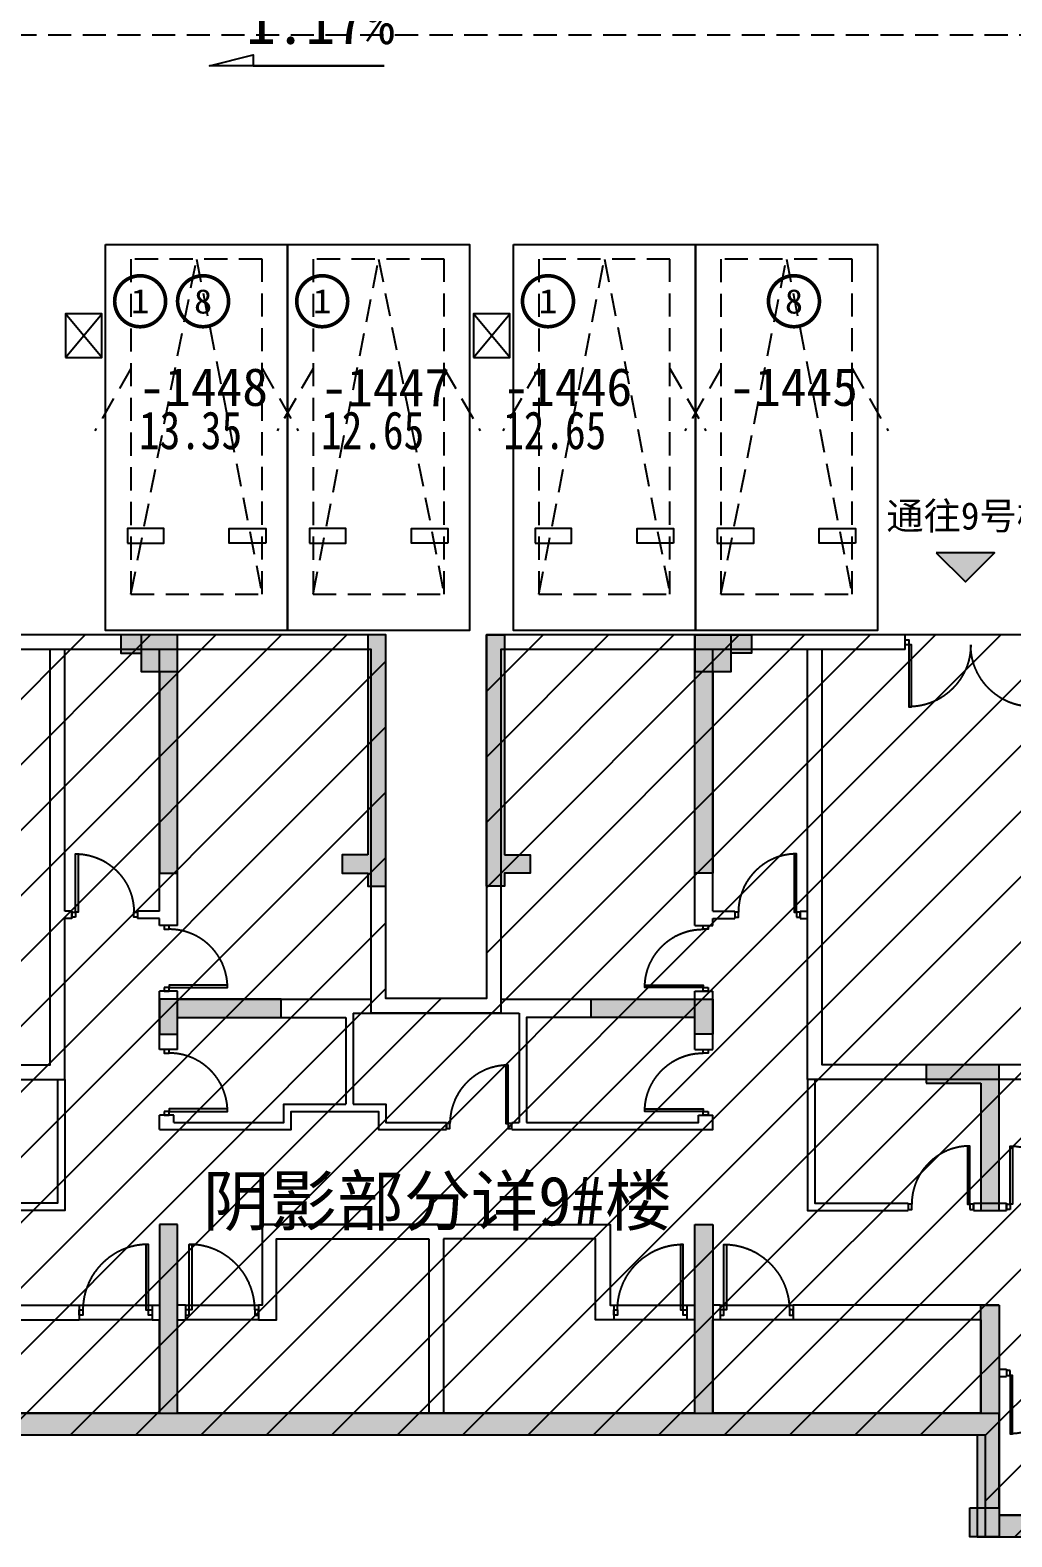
# Model space of a CAD drawing. Header units: millimetres. Extents: x 693907 to 1906102, y -24098 to 332602.
# Drawn here: x 810982 to 824462, y 93510 to 114193 of the extents above; entities that cross this region are included whole.
import ezdxf
from ezdxf.enums import TextEntityAlignment as Align
from ezdxf.xclip import XClip

# ---------------------------------------------------------------- set-up
doc = ezdxf.new("R2010")
doc.units = ezdxf.units.MM
doc.header["$LTSCALE"] = 100
doc.header["$XCLIPFRAME"] = 0
doc.linetypes.add('A6-DK-B1F$0$HIDDEN2', pattern=[4.7625, 3.175, -1.5875])
doc.layers.get('Defpoints').update_dxf_attribs({"color": 189})
for name, color, linetype in [('-ACO-TTLB', 153, 'Continuous'), ('9#-HW-B1F$0$S-HATCH-X', 251, 'Continuous'), ('A-HATCH', 251, 'Continuous'), ('A-ROOM-IDEN', 31, 'Continuous'), ('A-WIND-IDEN', 244, 'Continuous'), ('A6-DK-B1F$0$A-PRKG', 175, 'A6-DK-B1F$0$HIDDEN2'), ('A6-DK-B1F$0$A-PRKG-SIGN', 252, 'Continuous'), ('A6-DK-B1F$0$A-TRACK', 77, 'A6-DK-B1F$0$HIDDEN2'), ('A6-DK-BG-B1F$0$A-DRAIN', 152, 'Continuous'), ('A6-W-B1$0$S-WALL-S', 4, 'Continuous'), ('a_parking_number', 120, 'Continuous'), ('a_parking_price', 211, 'Continuous'), ('XA6-130-N-B1F$0$A-DOOR', 190, 'Continuous'), ('XA6-130-N-B1F$0$A-STAIR', 142, 'Continuous'), ('XA6-130-N-B1F$0$A-WALL', 2, 'Continuous'), ('xref(dwg引用图层)', 7, 'Continuous')]:
    doc.layers.add(name, color=color, linetype=linetype)
doc.layers.add('9#-HW-B1F$0$S-EDIT', color=241, linetype='Continuous', plot=False)
doc.layers.add('A6-W-B1$0$S-EDIT', color=241, linetype='Continuous', plot=False)
doc.layers.add('LVTRY', color=6, linetype='Continuous', lineweight=18)
doc.layers.add('PUB_TEXT', color=7, linetype='Continuous', lineweight=15)
doc.styles.add('-黑体', font='simhei.ttf')
doc.styles.add('A6-DK-BG-B1F$0$华文细黑', font='STXIHEI.TTF')
doc.styles.add('华文细黑', font='STXIHEI.TTF')
doc.styles.add('黑体', font='simhei.ttf', dxfattribs={"width": 0.8})

# ---------------------------------------------------------------- blocks, each defined once
blk = doc.blocks.new('*U140')
for points in [[(-850, 35), (-900, 35), (-900, -35), (-850, -35)], [(0, 35), (-50, 35), (-50, -35), (0, -35)], [(-815, -835), (-815, -35), (-850, -35), (-850, -835)]]:
    blk.add_lwpolyline(points, close=True)
blk.add_arc((-850, -35), 800, 270, 0)
blk = doc.blocks.new('*U142')
at = {"linetype": 'ByBlock', "lineweight": -2}
for points in [[(0, -35), (50, -35), (50, 35), (0, 35)], [(1750, -35), (1800, -35), (1800, 35), (1750, 35)], [(85, -885), (85, -35), (50, -35), (50, -885)], [(1715, -885), (1715, -35), (1750, -35), (1750, -885)]]:
    blk.add_lwpolyline(points, close=True, dxfattribs=at)
for centre, start, end in [((50, -35), 270, 0), ((1750, -35), 180, 270)]:
    blk.add_arc(centre, 850, start, end, dxfattribs=at)
blk = doc.blocks.new('*U143')
for points in [[(-85, 835), (-85, 35), (-50, 35), (-50, 835)], [(-900, -35), (-850, -35), (-850, 35), (-900, 35)], [(-50, -35), (0, -35), (0, 35), (-50, 35)]]:
    blk.add_lwpolyline(points, close=True)
blk.add_arc((-50, 35), 800, 90, 180)
blk = doc.blocks.new('*U141')
for points in [[(-900, 35), (-850, 35), (-850, -35), (-900, -35)], [(-50, 35), (0, 35), (0, -35), (-50, -35)], [(-85, -835), (-85, -35), (-50, -35), (-50, -835)]]:
    blk.add_lwpolyline(points, close=True)
blk.add_arc((-50, -35), 800, 180, 270)
blk = doc.blocks.new('*U144')
for points in [[(-85, 835), (-85, 35), (-50, 35), (-50, 835)], [(-900, -35), (-850, -35), (-850, 35), (-900, 35)], [(-50, -35), (0, -35), (0, 35), (-50, 35)]]:
    blk.add_lwpolyline(points, close=True)
blk.add_arc((-50, 35), 800, 90, 180)
blk = doc.blocks.new('*U137')
at = {"color": 0, "linetype": 'ByBlock', "lineweight": -2}
for points in [[(-85, 935), (-85, 35), (-50, 35), (-50, 935)], [(-1000, 35), (-950, 35), (-950, -35), (-1000, -35)], [(-50, 35), (0, 35), (0, -35), (-50, -35)]]:
    blk.add_lwpolyline(points, close=True, dxfattribs=at)
blk.add_arc((-50, 35), 900, 90, 180, dxfattribs=at)
blk = doc.blocks.new('*U138')
at = {"color": 0, "linetype": 'ByBlock', "lineweight": -2}
for points in [[(85, 935), (85, 35), (50, 35), (50, 935)], [(50, 35), (0, 35), (0, -35), (50, -35)], [(1000, 35), (950, 35), (950, -35), (1000, -35)]]:
    blk.add_lwpolyline(points, close=True, dxfattribs=at)
blk.add_arc((50, 35), 900, 360, 90, dxfattribs=at)
blk = doc.blocks.new('XA6-130-N-B1F')
at = {"layer": 'XA6-130-N-B1F$0$A-STAIR'}
for points in [[(16390, 3090), (17390, 3090)], [(17850, 3090), (18850, 3090)], [(23730, 3090), (24730, 3090)], [(25190, 3090), (26190, 3090)], [(17390, 2890), (16390, 2890)], [(18850, 2890), (17850, 2890)], [(24730, 2890), (23730, 2890)], [(26190, 2890), (25190, 2890)]]:
    blk.add_lwpolyline(points, dxfattribs=at)
at = {"layer": 'XA6-130-N-B1F$0$A-WALL'}
for points in [[(9500, 13190), (5880, 13190), (5880, 12090), (900, 12090), (900, 10290), (900, 10290), (900, 7090), (150, 7090), (150, 1610), (7740, 1610), (7740, 210), (13560, 210), (13560, 1610), (29020, 1610), (29020, 210), (34840, 210), (34840, 1610), (42480, 1610)], [(27730, 12290), (21980, 12290), (21980, 12290), (21980, 12290), (21980, 7300), (20600, 7300), (20600, 12290), (20600, 12290), (20600, 12290), (14850, 12290)], [(27730, 12090), (27730, 12290)], [(9190, 6390), (9590, 6390), (9590, 3690), (11710, 3690), (11710, 6390), (15990, 6390), (15990, 12090)], [(27730, 12090), (22180, 12090), (22180, 12090), (22180, 12090), (22180, 7100), (20400, 7100), (20400, 12090), (20400, 12090), (20400, 12090), (14850, 12090)], [(16190, 8500), (16190, 12090)], [(17490, 8500), (17490, 12090)], [(17740, 8300), (17740, 12090)], [(24840, 8300), (24840, 12090)], [(25090, 8500), (25090, 12090)], [(26390, 9200), (26390, 12090)], [(26390, 8500), (26390, 12090)], [(30480, 6390), (26590, 6390), (26590, 12090)], [(700, 10490), (700, 10490), (700, 7290), (-100, 7290), (-100, 1310), (7440, 1310), (7440, -90), (13860, -90), (13860, 1310), (28720, 1310), (28720, -90), (35140, -90), (35140, 1310), (42680, 1310)], [(30480, 6190), (26390, 6190), (26390, 9000)], [(16290, 8500), (16190, 8500)], [(16290, 8500), (16290, 8400)], [(17490, 8500), (17190, 8500)], [(17190, 8500), (17190, 8400)], [(25090, 8500), (25390, 8500)], [(25390, 8500), (25390, 8400)], [(26290, 8500), (26390, 8500)], [(26290, 8500), (26290, 8400)], [(12100, 6190), (16190, 6190), (16190, 8400)], [(16290, 8400), (16190, 8400)], [(17490, 8400), (17190, 8400)], [(17490, 8300), (17490, 8400)], [(17740, 8300), (17490, 8300)], [(24840, 8300), (25090, 8300)], [(25090, 8300), (25090, 8400)], [(25090, 8400), (25390, 8400)], [(26290, 8400), (26390, 8400)], [(17490, 6600), (17490, 7400)], [(17740, 7400), (17490, 7400)], [(17740, 6600), (17740, 7400)], [(17740, 7290), (20400, 7290)], [(22180, 7290), (24840, 7290)], [(24840, 6600), (24840, 7400)], [(24840, 7400), (25090, 7400)], [(25090, 6600), (25090, 7400)], [(17740, 7040), (20050, 7040)], [(20050, 7040), (20050, 5850)], [(20150, 7100), (22430, 7100)], [(20150, 7100), (20150, 5850)], [(22430, 7100), (22430, 5600)], [(24840, 7040), (22530, 7040), (22530, 5600)], [(17740, 6600), (17490, 6600)], [(24840, 6600), (25090, 6600)], [(16190, 6190), (16190, 4390), (14810, 4390)], [(16090, 6190), (16090, 4490), (14810, 4490)], [(26390, 6190), (26390, 4390), (27770, 4390)], [(26490, 6190), (26490, 4490), (27770, 4490)], [(17690, 5600), (19200, 5600), (19200, 5850), (20050, 5850)], [(20150, 5850), (20600, 5850), (20600, 5600), (21430, 5600)], [(17490, 5500), (19300, 5500), (19300, 5750), (20500, 5750), (20500, 5500), (21430, 5500)], [(17490, 5500), (17490, 5700)], [(17690, 5700), (17490, 5700)], [(17690, 5600), (17690, 5700)], [(21430, 5500), (21430, 5600)], [(21430, 5500), (21430, 5600)], [(22330, 5500), (25090, 5500), (25090, 5700)], [(22330, 5600), (22430, 5600)], [(22330, 5500), (22330, 5600)], [(22330, 5500), (22330, 5600)], [(22530, 5600), (24890, 5600), (24890, 5700)], [(24890, 5700), (25090, 5700)], [(27770, 4490), (27770, 4390)], [(28670, 4490), (29120, 4490)], [(28670, 4490), (28670, 4390)], [(28670, 4390), (29120, 4390)], [(29120, 4490), (29120, 4390)], [(21320, 4200), (18900, 4200), (18900, 3090), (18850, 3090), (18850, 2890), (19100, 2890), (19100, 4000), (21190, 4000)], [(18900, 4200), (23680, 4200), (23680, 3090), (23730, 3090), (23730, 2890), (23480, 2890), (23480, 4000), (21390, 4000)], [(21190, 4000), (21190, 1610)], [(21390, 4000), (21390, 1610)], [(13560, 3090), (16390, 3090)], [(16390, 3090), (16390, 2890)], [(17390, 3090), (17490, 3090)], [(17390, 3090), (17390, 2890)], [(17850, 3090), (17740, 3090)], [(17850, 3090), (17850, 2890)], [(24730, 3090), (24730, 2890)], [(24730, 3090), (24840, 3090)], [(25190, 3090), (25090, 3090)], [(25190, 3090), (25190, 2890)], [(29020, 3090), (26190, 3090)], [(26190, 3090), (26190, 2890)], [(29020, 3090), (29020, 1610)], [(13810, 2890), (16390, 2890)], [(17390, 2890), (17490, 2890)], [(17490, 1610), (17490, 2890)], [(17740, 1610), (17740, 2890)], [(17740, 2890), (17850, 2890)], [(24840, 2890), (24730, 2890)], [(24840, 1610), (24840, 2890)], [(25090, 1610), (25090, 2890)], [(25190, 2890), (25090, 2890)], [(28770, 2890), (26190, 2890)], [(28770, 2890), (28770, 1610)], [(29020, 2210), (29120, 2210)], [(29020, 2110), (29120, 2110)], [(29120, 2210), (29120, 2110)]]:
    blk.add_lwpolyline(points, dxfattribs=at)
at = {"layer": 'XA6-130-N-B1F$0$A-DOOR', "xscale": -1}
for name, p in [('*U142', (29530, 12190)), ('*U143', (16290, 8450)), ('*U144', (29120, 4440)), ('*U138', (24730, 2990)), ('*U137', (25190, 2990)), ('*U141', (29120, 2160))]:
    blk.add_blockref(name, p, dxfattribs=at)
at = {"layer": 'XA6-130-N-B1F$0$A-DOOR'}
for name, p in [('*U143', (26290, 8450)), ('*U144', (28670, 4440)), ('*U137', (17390, 2990)), ('*U138', (17850, 2990))]:
    blk.add_blockref(name, p, dxfattribs=at)
for p, rotation in [((17590, 8300), 90), ((17590, 6600), 90), ((21430, 5550), 180)]:
    blk.add_blockref('*U140', p, dxfattribs=dict(at, rotation=rotation))
at = {"layer": 'XA6-130-N-B1F$0$A-DOOR', "xscale": -1, "rotation": 270}
for p in [(24990, 8300), (24990, 6600)]:
    blk.add_blockref('*U140', p, dxfattribs=at)
blk = doc.blocks.new('X9-B1F')
ref = blk.add_blockref('XA6-130-N-B1F', (0, 0))
XClip(ref).set_block_clipping_path([(36829.9999999999, 14900), (36829.9999999999, 12100), (36318.6239128392, 12100), (36329.9999999999, 9110), (34431.8439424955, 9110), (34431.8439424955, 7784.2190057501), (33190.0000000001, 7800.0000000003), (33170.0000028054, 3090), (38770.0000000001, 3090), (38770.0000000001, -1000), (-1000, -1000), (-1000, 7200), (453.9402266936, 7200), (900.0000000002, 7110), (3868.814346151, 7200), (3868.814346151, 9020.0000000001), (3650, 9020.0000000001), (3649.9999999999, 14900)])
blk = doc.blocks.new('9#-HW-B1F')
at = {"layer": '9#-HW-B1F$0$S-HATCH-X'}
for points in [[(17240, 12290), (16960, 12290), (16960, 12040), (17240, 12040)], [(17740, 12290), (17240, 12290), (17240, 11790), (17740, 11790)], [(20600, 12290), (20350, 12290), (20350, 9270), (20000, 9270), (20000, 9020), (20350, 9020), (20350, 8840), (20600, 8840)], [(22230, 12290), (21980, 12290), (21980, 8840), (22230, 8840), (22230, 9020), (22580, 9020), (22580, 9270), (22230, 9270)], [(25340, 12290), (24840, 12290), (24840, 11790), (25340, 11790)], [(25620, 12290), (25340, 12290), (25340, 12040), (25620, 12040)], [(17740, 11790), (17490, 11790), (17490, 9020), (17740, 9020)], [(25090, 11790), (24840, 11790), (24840, 9020), (25090, 9020)], [(19160, 7290), (17490, 7290), (17490, 6810), (17740, 6810), (17740, 7040), (19160, 7040)], [(25090, 7290), (23420, 7290), (23420, 7040), (24840, 7040), (24840, 6810), (25090, 6810)], [(29020, 6390), (28770, 6390), (28020, 6390), (28020, 6140), (28770, 6140), (28770, 4390), (29020, 4390)], [(29020, 1610), (29020, 3090), (28770, 3090), (28770, 1610), (25090, 1610), (25090, 4200), (24840, 4200), (24840, 1610), (17740, 1610), (17740, 4200), (17490, 4200), (17490, 1610), (13810, 1610), (13810, 3090), (13560, 3090), (13560, 1610), (13560, 310), (13860, 310), (13860, 1310), (28720, 1310), (28720, 310), (29020, 310)], [(29020, 310), (28620, 310), (28620, -90), (29020, -90)], [(34840, 210), (29020, 210), (29020, -90), (34840, -90)]]:
    blk.add_hatch(color=256, dxfattribs=at).paths.add_polyline_path(points)
at = {"layer": '9#-HW-B1F$0$S-EDIT'}
for p, q in [((28770, 6390), (28020, 6390)), ((28020, 6390), (28020, 6140)), ((28020, 6140), (28770, 6140)), ((17740, 4200), (17490, 4200)), ((17490, 4200), (17490, 1610)), ((17740, 1610), (17740, 4200)), ((24840, 1610), (24840, 4200)), ((24840, 4200), (25090, 4200)), ((25090, 4200), (25090, 1610)), ((28770, 1610), (28770, 3090)), ((28770, 3090), (29020, 3090)), ((29020, 3090), (29020, 1610)), ((29020, 310), (29020, 1610)), ((34840, 210), (29020, 210)), ((29020, -90), (34840, -90))]:
    blk.add_line(p, q, dxfattribs=at)
for points in [[(17490, 11790), (17490, 9020), (17740, 9020), (17740, 12290), (16960, 12290), (16960, 12040), (17240, 12040)], [(25090, 11790), (25090, 9020), (24840, 9020), (24840, 12290), (25620, 12290), (25620, 12040), (25340, 12040)], [(28770, 6140), (28770, 4390), (29020, 4390), (29020, 6390), (28770, 6390)], [(17490, 1610), (13810, 1610)], [(24840, 1610), (17740, 1610)], [(28770, 1610), (25090, 1610)], [(13860, 310), (13860, 1310), (28720, 1310), (28720, 310)]]:
    blk.add_lwpolyline(points, dxfattribs=at)
for points in [[(17740, 12290), (17240, 12290), (17240, 11790), (17740, 11790)], [(20350, 9270), (20000, 9270), (20000, 9020), (20350, 9020), (20350, 8840), (20600, 8840), (20600, 12290), (20350, 12290)], [(22230, 9270), (22580, 9270), (22580, 9020), (22230, 9020), (22230, 8840), (21980, 8840), (21980, 12290), (22230, 12290)], [(25340, 12290), (24840, 12290), (24840, 11790), (25340, 11790)], [(17490, 6810), (17740, 6810), (17740, 7040), (19160, 7040), (19160, 7290), (19160, 7290), (19160, 7290), (17490, 7290)], [(25090, 6810), (24840, 6810), (24840, 7040), (23420, 7040), (23420, 7290), (23420, 7290), (23420, 7290), (25090, 7290)], [(28620, 310), (29020, 310), (29020, -90), (28620, -90)]]:
    blk.add_lwpolyline(points, close=True, dxfattribs=at)
blk = doc.blocks.new('9#-W-B1F')
at = {"color": 0, "linetype": 'ByBlock', "lineweight": -2}
for p, q in [((28770, 6390), (28020, 6390)), ((28020, 6390), (28020, 6140)), ((28020, 6140), (28770, 6140)), ((17740, 4200), (17490, 4200)), ((17490, 4200), (17490, 1610)), ((17740, 1610), (17740, 4200)), ((24840, 1610), (24840, 4200)), ((24840, 4200), (25090, 4200)), ((25090, 4200), (25090, 1610)), ((28770, 1610), (28770, 3090)), ((28770, 3090), (29020, 3090)), ((29020, 3090), (29020, 1610)), ((29020, 310), (29020, 1610)), ((34840, 210), (29020, 210)), ((29020, -90), (34840, -90))]:
    blk.add_line(p, q, dxfattribs=at)
for points in [[(17490, 11790), (17490, 9020), (17740, 9020), (17740, 12290), (16960, 12290), (16960, 12040), (17240, 12040)], [(25090, 11790), (25090, 9020), (24840, 9020), (24840, 12290), (25620, 12290), (25620, 12040), (25340, 12040)], [(28770, 6140), (28770, 4390), (29020, 4390), (29020, 6390), (28770, 6390)], [(17490, 1610), (13810, 1610)], [(24840, 1610), (17740, 1610)], [(28770, 1610), (25090, 1610)], [(13860, 310), (13860, 1310), (28720, 1310), (28720, 310)]]:
    blk.add_lwpolyline(points, dxfattribs=at)
for points in [[(17740, 12290), (17240, 12290), (17240, 11790), (17740, 11790)], [(20350, 9270), (20000, 9270), (20000, 9020), (20350, 9020), (20350, 8840), (20600, 8840), (20600, 12290), (20350, 12290)], [(22230, 9270), (22580, 9270), (22580, 9020), (22230, 9020), (22230, 8840), (21980, 8840), (21980, 12290), (22230, 12290)], [(25340, 12290), (24840, 12290), (24840, 11790), (25340, 11790)], [(17490, 6810), (17740, 6810), (17740, 7040), (19160, 7040), (19160, 7290), (19160, 7290), (19160, 7290), (17490, 7290)], [(25090, 6810), (24840, 6810), (24840, 7040), (23420, 7040), (23420, 7290), (23420, 7290), (23420, 7290), (25090, 7290)], [(28620, 310), (29020, 310), (29020, -90), (28620, -90)]]:
    blk.add_lwpolyline(points, close=True, dxfattribs=at)
blk = doc.blocks.new('BF1')
at = {"layer": 'xref(dwg引用图层)'}
for name in ['9#-HW-B1F', '9#-W-B1F']:
    blk.add_blockref(name, (53050, 93600), dxfattribs=at)
blk = doc.blocks.new('A6-W-B1$0$Z-2')
at = {"layer": 'A6-W-B1$0$S-EDIT'}
for p, q in [((72869, 44139), (73369, 43539)), ((73369, 44139), (72869, 43539))]:
    blk.add_line(p, q, dxfattribs=at)
at = {"layer": 'A6-W-B1$0$S-WALL-S', "color": 0, "linetype": 'ByBlock', "lineweight": -2}
blk.add_lwpolyline([(73369, 44139), (72869, 44139), (72869, 43539), (73369, 43539), (73369, 44139)], dxfattribs=at)
blk = doc.blocks.new('A6-W-B1', base_point=(85957, 40190))
at = {"layer": 'A6-W-B1$0$S-WALL-S', "rotation": 180}
for p in [(228577, 194029), (234177, 194029)]:
    blk.add_blockref('A6-W-B1$0$Z-2', p, dxfattribs=at)
blk = doc.blocks.new('A6-DK-BG-B1F$0$A-DRAIN-INDEX')
blk.add_lwpolyline([(300, 0), (0, 0), (-300, 0), (-500, 0), (-300, 50), (-300, 0)], close=True)
at = {"style": 'A6-DK-BG-B1F$0$华文细黑'}
blk.add_attdef('坡度', text='', height=250, dxfattribs=at).set_placement((0, 100), align=Align.CENTER)
blk = doc.blocks.new('A6-DK-BG-B1F')
at = {"layer": 'A6-DK-BG-B1F$0$A-DRAIN'}
ref = blk.add_blockref('A6-DK-BG-B1F$0$A-DRAIN-INDEX', (72726, 113703), dxfattribs=dict(at, xscale=3, yscale=3, zscale=3))
ref.add_attrib('坡度', '1.17%', dxfattribs={"layer": '0', "height": 600, "style": 'A6-DK-BG-B1F$0$华文细黑'}).set_placement((72750, 114003), align=Align.CENTER)
blk = doc.blocks.new('A6-DK-B1F$0$gsethsergtyf')
at = {"layer": 'A6-DK-B1F$0$A-TRACK'}
blk.add_line((125050, 114125, 0), (47550, 114125, 0), dxfattribs=at)
blk = doc.blocks.new('dttc')
at = {"layer": 'A-HATCH'}
h = blk.add_hatch(dxfattribs=at)
h.set_pattern_fill('ANSI31', color=256, scale=200)
h.paths.add_polyline_path([(52950, 94910), (60590, 94910), (60590, 93510), (66800, 93510), (66800, 94910), (81880, 94910), (81880, 93510), (88080, 93510), (88080, 94910), (95730, 94910), (95730, 100890), (89090, 100890), (89090, 102670), (90010, 102670), (90010, 105700), (86940, 105690), (86940, 105890), (86130, 105890), (86130, 108110), (83020, 108110), (83020, 105890), (75030, 105890), (75030, 100900), (73650, 100900), (73650, 105890), (65660, 105890), (65660, 108110), (62550, 108110), (62550, 106990), (58730, 106990), (58730, 105890), (56610, 105890), (56610, 100890), (52950, 100890)])
blk.add_lwpolyline([(66800, 94910), (81880, 94910), (81880, 93510), (88080, 93510), (88080, 94910), (95730, 94910), (95730, 100890), (89090, 100890), (89090, 102670), (90010, 102670), (90010, 105700), (86940, 105690), (86940, 105890), (86130, 105890), (86130, 108110), (83020, 108110), (83020, 105890), (75030, 105890), (75030, 100900), (73650, 100900), (73650, 105890), (65660, 105890)], dxfattribs=at)
at = {"layer": 'A-WIND-IDEN', "style": '华文细黑'}
blk.add_text('阴影部分详9#楼', height=675, dxfattribs=at).set_placement((74357, 97785), align=Align.CENTER)
blk = doc.blocks.new('A6-DK-B1F$0$标准车位')
blk.add_lwpolyline([(350, 4600), (1250, 0), (2150, 4600)])
blk.add_lwpolyline([(350, 4600), (2150, 4600), (2150, 0), (350, 0)], close=True)
at = {"layer": 'A6-DK-B1F$0$A-PRKG-SIGN'}
for points in [[(0, -200), (2500, -200), (2500, 5100), (0, 5100)], [(300, 3900), (800, 3900), (800, 3700), (300, 3700)], [(2200, 3900), (1700, 3900), (1700, 3700), (2200, 3700)]]:
    blk.add_lwpolyline(points, close=True, dxfattribs=at)
at = {"layer": 'Defpoints', "color": 8, "linetype": 'A6-DK-B1F$0$HIDDEN2', "extrusion": (-5.18032e-09, 4.96178e-22, 1), "elevation": 0}
for points in [[(350, 1500), (-145, 2357)], [(2150, 1500), (2645, 2357)]]:
    blk.add_lwpolyline(points, dxfattribs=at)

msp = doc.modelspace()

# ---------------------------------------------------------------- hatches: boundary and pattern name
at = {"layer": 'A-HATCH'}
h = msp.add_hatch(color=256, dxfattribs=at)
h.dxf.hatch_style = 1
h.paths.add_polyline_path([(823423.5, 107019.3), (823823.5, 106619.3), (824223.5, 107019.3)])

# ---------------------------------------------------------------- linework, layer by layer
at = {"layer": 'A-WIND-IDEN'}
msp.add_lwpolyline([(823423.5, 107019.3), (823823.5, 106619.3), (824223.5, 107019.3)], close=True, dxfattribs=at)
at = {"layer": 'LVTRY', "color": 6, "const_width": 50}
for points in [[(812842.6, 110471.2, 1), (812142.6, 110471.2, 1)], [(813706.9, 110471.2, 1), (813006.9, 110471.2, 1)], [(815342.6, 110471.2, 1), (814642.6, 110471.2, 1)], [(818442.6, 110471.2, 1), (817742.6, 110471.2, 1)], [(821819.7, 110471.2, 1), (821119.7, 110471.2, 1)]]:
    msp.add_lwpolyline(points, format="xyb", close=True, dxfattribs=at)

# ---------------------------------------------------------------- block references
at = {"layer": '-ACO-TTLB'}
for name in ['BF1', 'dttc']:
    msp.add_blockref(name, (742216.9, 0), dxfattribs=at)
msp.add_blockref('A6-DK-B1F$0$gsethsergtyf', (742216.9, 0))
at = {"layer": 'A6-DK-B1F$0$A-PRKG', "linetype": 'ByBlock', "extrusion": (-5.18032e-09, -4.99113e-22, -1), "zscale": -1, "rotation": 180}
for p in [(-812016.9, 111050, 0), (-814516.9, 111050, 0), (-817616.9, 111050, 0), (-820116.9, 111050, 0)]:
    msp.add_blockref('A6-DK-B1F$0$标准车位', p, dxfattribs=at)
at = {"layer": 'xref(dwg引用图层)'}
for name, p in [('A6-W-B1', (742216.9, 0)), ('A6-DK-BG-B1F', (742216.9, 0)), ('X9-B1F', (795266.9, 93600))]:
    msp.add_blockref(name, p, dxfattribs=at)

# ---------------------------------------------------------------- texts
at = {"layer": 'A-ROOM-IDEN', "style": '华文细黑'}
msp.add_text('通往9号楼', height=375, dxfattribs=at).set_placement((823888.6, 107336.7), align=Align.CENTER)
at = {"layer": 'a_parking_number', "style": '华文细黑'}
for s, p in [('-1448', (813364.6, 109290.3, 0)), ('-1447', (815864.6, 109290.3)), ('-1446', (818364.6, 109290.3, 0)), ('-1445', (821464.6, 109290.3))]:
    msp.add_text(s, height=520, dxfattribs=at).set_placement(p, align=Align.MIDDLE)
at = {"layer": 'a_parking_price', "style": '黑体', "width": 0.8}
for s, p in [('13.35', (812477.7, 108440.4)), ('12.65', (814977.7, 108440.4)), ('12.65', (817477.7, 108440.4))]:
    msp.add_text(s, height=520, dxfattribs=at).set_placement(p)
at = {"layer": 'PUB_TEXT', "color": 6, "style": '-黑体'}
for s, width, p, p2 in [('1', 1.065055, (812364.3, 110304.9), (812620.9, 110304.9)), ('8', 1.032317, (813232.5, 110302), (813481.2, 110302)), ('1', 1.065055, (814864.3, 110304.9), (815120.9, 110304.9)), ('1', 1.065055, (817964.3, 110304.9), (818220.9, 110304.9)), ('8', 1.032317, (821345.4, 110302), (821594.1, 110302))]:
    msp.add_text(s, height=335, dxfattribs=dict(at, width=width)).set_placement(p, p2, align=Align.FIT)

doc.saveas('drawing.dxf')
